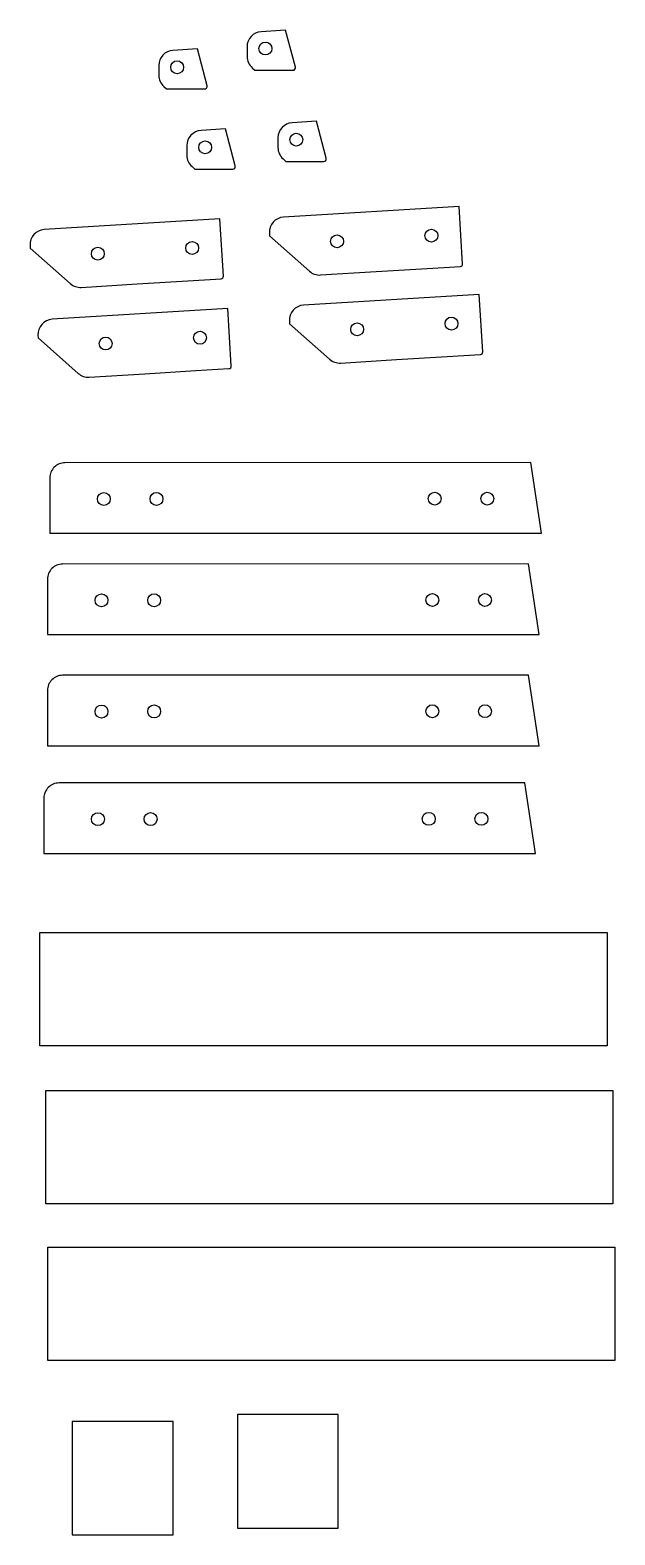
# Model space of a CAD drawing. Header units: inches. Extents: x 1.2 to 12.8, y 0.4 to 30.2.
import ezdxf

# ---------------------------------------------------------------- set-up
doc = ezdxf.new("R2010")
doc.units = ezdxf.units.IN
doc.header["$MEASUREMENT"] = 0
doc.layers.add('LAYER1', color=7, linetype='Continuous')

msp = doc.modelspace()

# ---------------------------------------------------------------- linework, layer by layer
at = {"color": 7}
for points in [[(5.682, 29.412), (6.437, 29.412, 0.491231), (6.485, 29.474), (6.293, 30.208), (5.808, 30.177, 0.395189), (5.527, 29.877), (5.527, 29.685, 0.215026), (5.629, 29.461), (5.683, 29.412)], [(3.931, 29.041), (4.686, 29.041, 0.491231), (4.734, 29.103), (4.542, 29.838), (4.057, 29.806, 0.395189), (3.776, 29.506), (3.776, 29.314, 0.215026), (3.878, 29.09), (3.932, 29.042)], [(6.295, 27.605), (7.049, 27.605, 0.491231), (7.098, 27.668), (6.906, 28.402), (6.42, 28.37, 0.395189), (6.14, 28.071), (6.14, 27.879, 0.215026), (6.241, 27.654), (6.296, 27.606)], [(4.488, 27.452), (5.243, 27.452, 0.491231), (5.291, 27.515), (5.099, 28.249), (4.614, 28.217, 0.395189), (4.333, 27.918), (4.333, 27.726, 0.215026), (4.435, 27.501), (4.489, 27.453)]]:
    msp.add_lwpolyline(points, format="xyb", dxfattribs=at)
for points in [[(6.251, 26.499, 0.413961), (5.97, 26.182), (5.973, 26.129), (6.767, 25.426, 0.198963), (6.984, 25.352), (8.091, 25.419), (9.101, 25.481), (9.758, 25.521, 0.414339), (9.804, 25.574), (9.735, 26.713)], [(1.505, 26.254, 0.413961), (1.224, 25.937), (1.227, 25.884), (2.021, 25.181, 0.198963), (2.238, 25.107), (3.344, 25.174), (4.355, 25.236), (5.011, 25.276, 0.414339), (5.058, 25.329), (4.988, 26.468)], [(6.649, 24.754, 0.413961), (6.368, 24.436), (6.371, 24.384), (7.165, 23.681, 0.198963), (7.382, 23.606), (8.489, 23.674), (9.499, 23.735), (10.156, 23.775, 0.414339), (10.203, 23.828), (10.133, 24.967)], [(1.661, 24.473, 0.413961), (1.38, 24.156), (1.384, 24.103), (2.177, 23.401, 0.198963), (2.394, 23.326), (3.501, 23.393), (4.511, 23.455), (5.168, 23.495, 0.414339), (5.215, 23.548), (5.145, 24.687)], [(11.155, 21.633), (1.915, 21.629, 0.414214), (1.615, 21.329), (1.615, 20.23), (11.365, 20.23)], [(11.108, 19.623), (1.868, 19.619, 0.414214), (1.569, 19.319), (1.569, 18.22), (11.319, 18.22)], [(11.108, 17.417), (1.868, 17.414, 0.414214), (1.569, 17.114), (1.569, 16.015), (11.319, 16.015)], [(11.037, 15.283), (1.797, 15.279, 0.414214), (1.497, 14.979), (1.498, 13.88), (11.248, 13.88)]]:
    msp.add_lwpolyline(points, format="xyb", close=True, dxfattribs=at)
for points in [[(1.418, 12.316), (12.668, 12.316), (12.668, 10.066), (1.418, 10.066)], [(1.534, 9.18), (12.784, 9.18), (12.784, 6.93), (1.534, 6.93)], [(1.574, 6.076), (12.824, 6.076), (12.824, 3.826), (1.574, 3.826)], [(5.337, 0.504), (7.337, 0.504), (7.337, 2.754), (5.337, 2.754)], [(2.059, 0.368), (4.059, 0.368), (4.059, 2.618), (2.059, 2.618)]]:
    msp.add_lwpolyline(points, close=True)
at = {"layer": 'LAYER1', "color": 7}
for centre in [(5.891, 29.843), (4.14, 29.472), (6.504, 28.036), (4.697, 27.883), (9.184, 26.133), (4.438, 25.888), (7.313, 26.019), (2.567, 25.774), (9.582, 24.388), (4.594, 24.107), (7.711, 24.274), (2.723, 23.993), (2.686, 20.911), (3.73, 20.912), (9.249, 20.917), (10.293, 20.917), (2.64, 18.901), (3.684, 18.902), (9.203, 18.907), (10.247, 18.907), (2.64, 16.695), (3.684, 16.697), (9.203, 16.701), (10.247, 16.702), (2.569, 14.561), (3.613, 14.562), (9.132, 14.567), (10.176, 14.567)]:
    msp.add_circle(centre, 0.128, dxfattribs=at)

doc.saveas('drawing.dxf')
